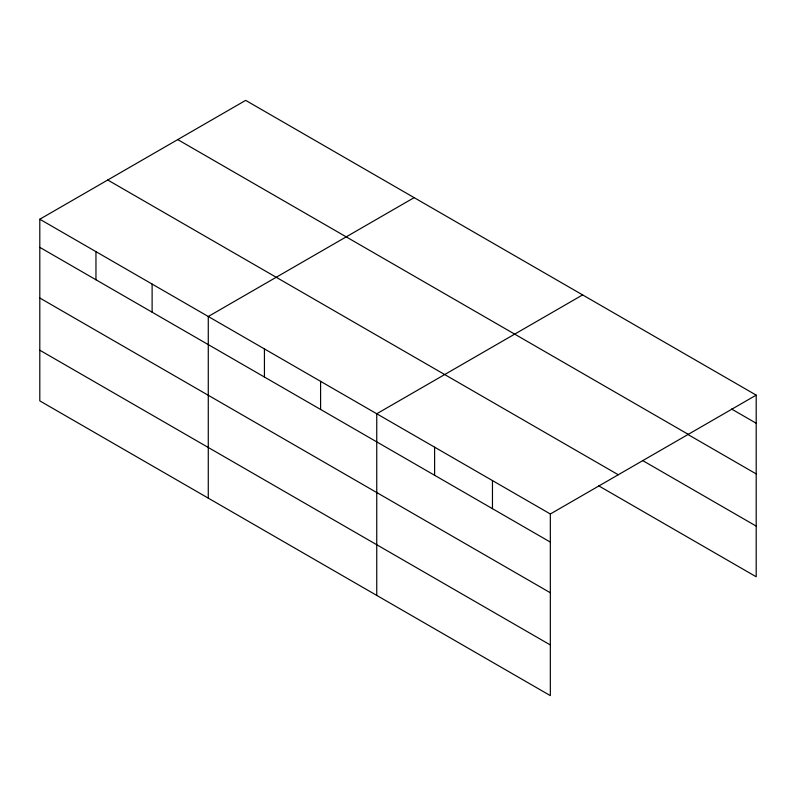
<?xml version="1.0" encoding="UTF-8"?>
<svg xmlns="http://www.w3.org/2000/svg" width="796" height="796" viewBox="0 0 796 796"><rect width="100%" height="100%" fill="white"/><g stroke="black" fill="none" stroke-linecap="round" stroke-linejoin="round"><path stroke-width="1.19" d="M39.8 219.228L550.335 513.987L550.335 695.624L39.8 400.876L39.8 219.228L245.666 100.376L756.2 395.124L756.2 576.772L598.692 485.829M414.149 197.637L208.273 316.5L208.273 498.147M582.622 294.908L376.747 413.771L376.747 595.408M550.335 513.987L756.2 395.124M731.554 409.015L756.2 423.243M177.737 139.599L688.261 434.347M687.625 434.317L756.2 473.909M642.621 460.536L756.2 526.106M107.739 180.005L618.263 474.764M39.8 247.347L550.335 542.096M39.8 298.012L550.335 592.761M39.8 350.21L550.335 644.959M492.465 480.575L492.465 508.694M434.606 447.173L434.606 475.292M320.589 381.344L320.589 409.462M264.431 348.927L264.431 377.035M152.116 284.072L152.116 312.191M95.958 251.655L95.958 279.774"/></g></svg>
